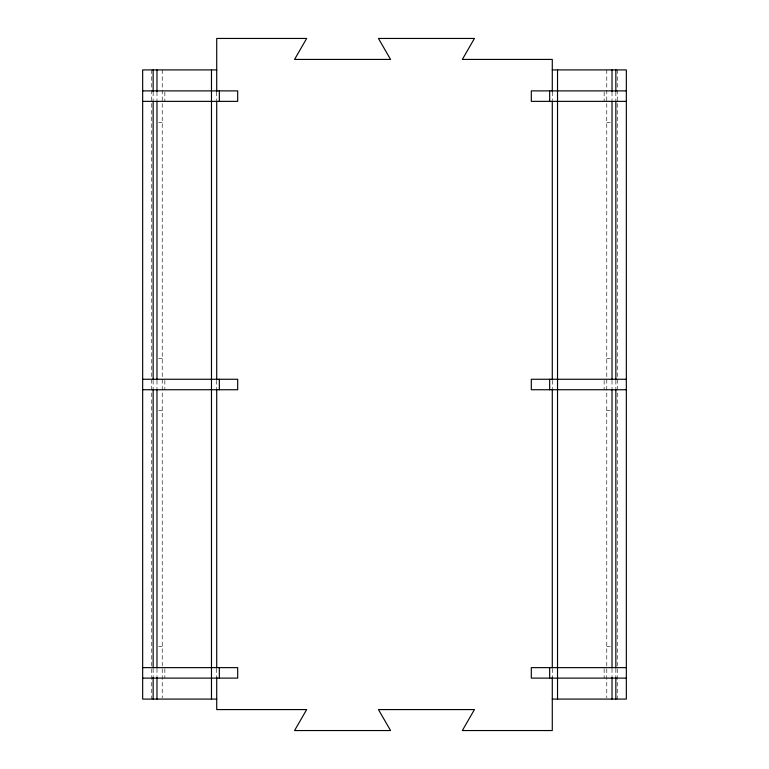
<?xml version="1.0" encoding="UTF-8"?>
<svg xmlns="http://www.w3.org/2000/svg" width="769" height="769" viewBox="0 0 769 769"><rect width="100%" height="100%" fill="white"/><g stroke="black" fill="none" stroke-linecap="round" stroke-linejoin="round"><path stroke-width="0.58" stroke-dasharray="3.85 2.88" d="M158.731 122.338L162.23 122.338M606.77 122.338L610.269 122.338M158.731 358.287L162.23 358.287M606.77 358.287L610.269 358.287M158.731 410.713L162.23 410.713M606.77 410.713L610.269 410.713M158.731 646.662L162.23 646.662M606.77 646.662L610.269 646.662M617.257 69.912L617.257 699.088M615.854 92.049L615.854 100.201M615.854 380.424L615.854 388.576M615.854 668.799L615.854 676.951M612.018 92.049L612.018 100.201M612.018 380.424L612.018 388.576M612.018 668.799L612.018 676.951M606.77 69.912L606.77 697.896M604.146 92.049L604.146 101.364M604.146 380.424L604.146 389.739M604.146 668.799L604.146 678.114M552.286 92.049L552.286 100.201M552.286 380.424L552.286 388.576M552.286 668.799L552.286 676.951M216.714 92.049L216.714 100.201M216.714 380.424L216.714 388.576M216.714 668.799L216.714 676.951M164.854 92.049L164.854 101.364M164.854 380.424L164.854 389.739M164.854 668.799L164.854 678.114M162.23 69.912L162.23 697.896M156.982 92.049L156.982 100.201M156.982 380.424L156.982 388.576M156.982 668.799L156.982 676.951M153.146 92.049L153.146 100.201M153.146 380.424L153.146 388.576M153.146 668.799L153.146 676.951M151.743 69.912L151.743 699.088"/><path stroke-width="1.15" d="M216.714 69.912L142.659 69.912L142.659 699.088L216.714 699.088M552.286 69.912L626.341 69.912L626.341 699.088L552.286 699.088M142.659 90.886L237.688 90.886L237.688 101.364L142.659 101.364M626.341 90.886L531.312 90.886L531.312 101.364L626.341 101.364M142.659 379.261L237.688 379.261L237.688 389.739L142.659 389.739M626.341 379.261L531.312 379.261L531.312 389.739L626.341 389.739M142.659 667.636L237.688 667.636L237.688 678.114L142.659 678.114M626.341 667.636L531.312 667.636L531.312 678.114L626.341 678.114M615.854 69.912L615.854 91.521M615.854 101.124L615.854 379.694M615.854 389.306L615.854 667.876M615.854 677.479L615.854 699.088M612.018 69.912L612.018 91.521M612.018 101.124L612.018 379.694M612.018 389.306L612.018 667.876M612.018 677.479L612.018 699.088M557.525 69.912L557.525 699.088M552.286 91.521L552.286 59.424L462.332 59.424L474.444 38.45L378.444 38.45L390.556 59.424L294.556 59.424L306.668 38.45L216.714 38.45L216.714 91.521M552.286 101.124L552.286 379.694M552.286 389.306L552.286 667.876M552.286 677.479L552.286 730.55L462.332 730.55L474.444 709.576L378.444 709.576L390.556 730.55L294.556 730.55L306.668 709.576L216.714 709.576L216.714 677.479M549.662 90.886L549.662 101.364M549.662 379.261L549.662 389.739M549.662 667.636L549.662 678.114M219.338 90.886L219.338 101.364M219.338 379.261L219.338 389.739M219.338 667.636L219.338 678.114M216.714 101.124L216.714 379.694M216.714 389.306L216.714 667.876M211.475 69.912L211.475 699.088M156.982 69.912L156.982 91.521M156.982 101.124L156.982 379.694M156.982 389.306L156.982 667.876M156.982 677.479L156.982 699.088M153.146 69.912L153.146 91.521M153.146 101.124L153.146 379.694M153.146 389.306L153.146 667.876M153.146 677.479L153.146 699.088"/></g></svg>
